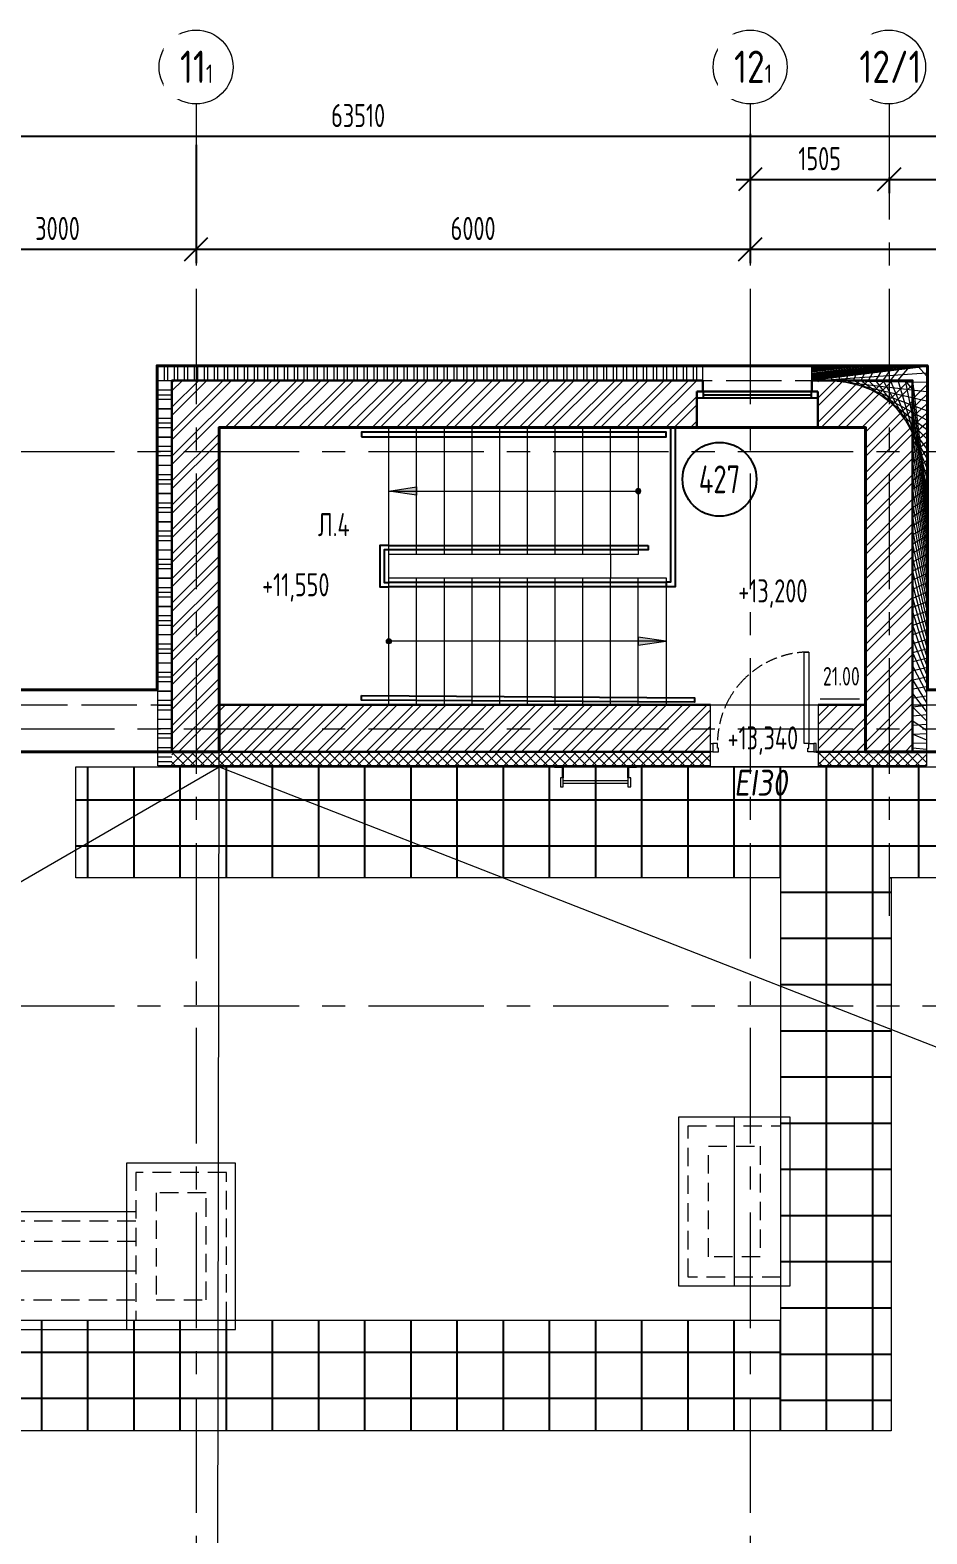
# Model space of a CAD drawing. Header units: millimetres. Extents: x -265044 to 366616, y 0 to 292181.
# Drawn here: x 216783 to 226495, y 118885 to 135163 of the extents above; entities that cross this region are included whole.
import ezdxf
from ezdxf import colors
from ezdxf.entities.mleader import LeaderData, LeaderLine
from ezdxf.enums import TextEntityAlignment as Align
from ezdxf.math import Vec2, Vec3

# ---------------------------------------------------------------- set-up
doc = ezdxf.new("R2010")
doc.units = ezdxf.units.MM
doc.header["$MEASUREMENT"] = 0
doc.header["$PDMODE"] = 3
doc.header["$PDSIZE"] = -4
for name, pattern in [('ACAD_ISO02W100', [15, 12, -3]), ('CENTER', [2, 1.25, -0.25, 0.25, -0.25]), ('HIDDEN', [6, 4, -2]), ('ГОСТ 2.303 4', [7, 5, -2, 0])]:
    doc.linetypes.add(name, pattern=pattern)
doc.layers.get('0').update_dxf_attribs({"color": 250, "lineweight": 9})
doc.layers.get('Defpoints').update_dxf_attribs({"color": 6})
for name, color, linetype, lineweight in [('!!!_АР_отделка', 92, 'Continuous', 13), ('АР_Двери', 5, 'Continuous', 18), ('АР_Лестницы', 250, 'Continuous', 15), ('АР_Лестницы ограждение', 94, 'Continuous', 25), ('АР_Маркер экспликации', 239, 'Continuous', 13), ('АР_Навесной фасад', 5, 'Continuous', 5), ('АР_Номер помещения', 1, 'Continuous', 25), ('АР_Оси', 193, 'Continuous', 9), ('АР_Оси размеры', 164, 'Continuous', 9), ('АР_Отметки', 250, 'Continuous', 15), ('АР_Помещения_площадь', 19, 'Continuous', 9), ('АР_Сущ Несущая стена', 202, 'Continuous', 30), ('АР_тонкая линия', 250, 'Continuous', 0), ('АР_Штриховка кирпич', 250, 'Continuous', 9), ('перекр 0.3', 181, 'Continuous', 30), ('пунктир', 251, 'Continuous', 13), ('Специальное оборудование', 7, 'Continuous', 9)]:
    doc.layers.add(name, color=color, linetype=linetype, lineweight=lineweight)
doc.layers.add('АР_Кровля дорожки', color=6, linetype='Continuous')
doc.layers.add('АР_новое окно', color=160, linetype='Continuous')
doc.layers.add('АР_ПБ_Двери', color=7, linetype='Continuous', lineweight=15, true_color=0xdb0000)
doc.styles.add('ISOCPEUR', font='isocpeur.ttf', dxfattribs={"width": 0.7})
doc.styles.get("Standard").update_dxf_attribs({"font": 'isocpeur.ttf'})
doc.styles.add('Архитект', font='isocpeur.ttf', dxfattribs={"width": 0.8, "oblique": 8})
doc.styles.add('ГОСТ 2.304', font='isocpeur.ttf', dxfattribs={"width": 0.7})
doc.dimstyles.new('СПДС', dxfattribs={"dimscale": 100, "dimtxt": 2.5, "dimasz": 2.5, "dimexe": 1.5, "dimexo": 0, "dimgap": 1, "dimtad": 1, "dimdec": 0, "dimrnd": 1, "dimtxsty": 'ГОСТ 2.304', "dimblk": 'OBLIQUE', "dimcen": 2.5, "dimdle": 1.5, "dimadec": 0, "dimazin": 2, "dimtfac": 0.75, "dimtdec": 0, "dimtmove": 1, "dimatfit": 3, "dimfxl": 1, "dimtolj": 1, "dimarcsym": 1})
pattern_1 = [(45, (0, 0), (-132.5825214724777, 132.5825214724777), []), (45, (88.38834750000001, 0), (-132.5825214724777, 132.5825214724777), [])]
pattern_2 = [(315, (-132905.7552724871, 1.455191522836685e-11), (53.03300858899107, 53.03300858899106), []), (45, (-132905.7552724871, 1.455191522836685e-11), (-53.03300858899105, 53.03300858899107), [])]
pattern_3 = [(90, (675908.4347509111, 142332.1885270583), (-500.0000000000001, 0), []), (180, (675908.4347509111, 142332.1885270583), (-2.842170943040401e-14, -500), [])]

# ---------------------------------------------------------------- blocks, each defined once
blk = doc.blocks.new('_Oblique')
at = {"color": 8, "linetype": 'ByBlock', "lineweight": -2}
blk.add_line((-0.5, -0.5), (0.5, 0.5), dxfattribs=at)
blk = doc.blocks.new('*D469')
at = {"layer": 'Defpoints', "color": 0, "lineweight": 13, "ltscale": 100, "transparency": 16777216}
for p in [(215580.5529354191, 133132.3621719768), (218580.5529354193, 133132.4962742329), (218580.5529354193, 132790.7840057369)]:
    blk.add_point(p, dxfattribs=at)
at = {"layer": 'АР_Оси размеры', "color": 8, "lineweight": -2, "ltscale": 100, "transparency": 16777216}
for p, q in [((215580.5529354191, 133132.3621719768), (215580.5529354191, 132640.7840057369)), ((218580.5529354193, 133132.4962742329), (218580.5529354193, 132640.7840057369)), ((215430.5529354191, 132790.7840057369), (218730.5529354193, 132790.7840057369))]:
    blk.add_line(p, q, dxfattribs=at)
at = {"layer": 'АР_Оси размеры', "color": 8, "lineweight": -2, "ltscale": 100, "transparency": 16777216, "xscale": 250, "yscale": 250, "zscale": 250, "rotation": 180}
blk.add_blockref('_Oblique', (215580.5529354191, 132790.7840057369), dxfattribs=at)
at = {"layer": 'АР_Оси размеры', "color": 8, "lineweight": -2, "ltscale": 100, "transparency": 16777216, "xscale": 250, "yscale": 250, "zscale": 250}
blk.add_blockref('_Oblique', (218580.5529354193, 132790.7840057369), dxfattribs=at)
at = {"layer": 'АР_Оси размеры', "color": 8, "ltscale": 100, "transparency": 16777216, "insert": (217080.5529354192, 133015.7840057369), "char_height": 250, "attachment_point": 5, "style": 'ГОСТ 2.304'}
blk.add_mtext('\\A1;3000', dxfattribs=at)
blk = doc.blocks.new('*D470')
at = {"layer": 'Defpoints', "color": 0, "lineweight": 13, "ltscale": 100, "transparency": 16777216}
for p in [(224580.5529354194, 134038.9794119876), (218580.5529354193, 133919.4962742329), (224580.5529354194, 132790.7840057369)]:
    blk.add_point(p, dxfattribs=at)
at = {"layer": 'АР_Оси размеры', "color": 8, "lineweight": -2, "ltscale": 100, "transparency": 16777216}
for p, q in [((224580.5529354194, 134038.9794119876), (224580.5529354194, 132640.7840057369)), ((218580.5529354193, 133919.4962742329), (218580.5529354193, 132640.7840057369)), ((218430.5529354193, 132790.7840057369), (224730.5529354194, 132790.7840057369))]:
    blk.add_line(p, q, dxfattribs=at)
at = {"layer": 'АР_Оси размеры', "color": 8, "lineweight": -2, "ltscale": 100, "transparency": 16777216, "xscale": 250, "yscale": 250, "zscale": 250, "rotation": 180}
blk.add_blockref('_Oblique', (218580.5529354193, 132790.7840057369), dxfattribs=at)
at = {"layer": 'АР_Оси размеры', "color": 8, "lineweight": -2, "ltscale": 100, "transparency": 16777216, "xscale": 250, "yscale": 250, "zscale": 250}
blk.add_blockref('_Oblique', (224580.5529354194, 132790.7840057369), dxfattribs=at)
at = {"layer": 'АР_Оси размеры', "color": 8, "ltscale": 100, "transparency": 16777216, "insert": (221580.5529354193, 133015.7840057369), "char_height": 250, "attachment_point": 5, "style": 'ГОСТ 2.304'}
blk.add_mtext('\\A1;6000', dxfattribs=at)
blk = doc.blocks.new('*D471')
at = {"layer": 'Defpoints', "color": 0, "lineweight": 13, "ltscale": 100, "transparency": 16777216}
for p in [(230580.5529354194, 133326.4416615684), (224580.5529354194, 133251.9794119876), (230580.5529354194, 132790.7840057369)]:
    blk.add_point(p, dxfattribs=at)
at = {"layer": 'АР_Оси размеры', "color": 8, "lineweight": -2, "ltscale": 100, "transparency": 16777216}
for p, q in [((230580.5529354194, 133326.4416615684), (230580.5529354194, 132640.7840057369)), ((224580.5529354194, 133251.9794119876), (224580.5529354194, 132640.7840057369)), ((224430.5529354194, 132790.7840057369), (230730.5529354194, 132790.7840057369))]:
    blk.add_line(p, q, dxfattribs=at)
at = {"layer": 'АР_Оси размеры', "color": 8, "lineweight": -2, "ltscale": 100, "transparency": 16777216, "xscale": 250, "yscale": 250, "zscale": 250, "rotation": 180}
blk.add_blockref('_Oblique', (224580.5529354194, 132790.7840057369), dxfattribs=at)
at = {"layer": 'АР_Оси размеры', "color": 8, "lineweight": -2, "ltscale": 100, "transparency": 16777216, "xscale": 250, "yscale": 250, "zscale": 250}
blk.add_blockref('_Oblique', (230580.5529354194, 132790.7840057369), dxfattribs=at)
at = {"layer": 'АР_Оси размеры', "color": 8, "ltscale": 100, "transparency": 16777216, "insert": (227580.5529354194, 133015.7840057369), "char_height": 250, "attachment_point": 5, "style": 'ГОСТ 2.304'}
blk.add_mtext('\\A1;6000', dxfattribs=at)
blk = doc.blocks.new('*D476')
at = {"layer": 'Defpoints', "color": 0, "lineweight": 13, "ltscale": 100, "transparency": 16777216}
for p in [(224580.5529354193, 133565.9719497366), (226085.5529354193, 133565.9719497366), (226085.5529354193, 133546.6513644527)]:
    blk.add_point(p, dxfattribs=at)
at = {"layer": 'АР_Оси размеры', "color": 8, "lineweight": -2, "ltscale": 100, "transparency": 16777216}
for p, q in [((224430.5529354193, 133546.6513644527), (226235.5529354193, 133546.6513644527)), ((224580.5529354193, 133565.9719497366), (224580.5529354193, 133396.6513644527)), ((226085.5529354193, 133565.9719497366), (226085.5529354193, 133396.6513644527))]:
    blk.add_line(p, q, dxfattribs=at)
at = {"layer": 'АР_Оси размеры', "color": 8, "lineweight": -2, "ltscale": 100, "transparency": 16777216, "xscale": 250, "yscale": 250, "zscale": 250, "rotation": 180}
blk.add_blockref('_Oblique', (224580.5529354193, 133546.6513644527), dxfattribs=at)
at = {"layer": 'АР_Оси размеры', "color": 8, "lineweight": -2, "ltscale": 100, "transparency": 16777216, "xscale": 250, "yscale": 250, "zscale": 250}
blk.add_blockref('_Oblique', (226085.5529354193, 133546.6513644527), dxfattribs=at)
at = {"layer": 'АР_Оси размеры', "color": 8, "ltscale": 100, "transparency": 16777216, "insert": (225333.0529354193, 133771.6513644527), "char_height": 250, "attachment_point": 5, "style": 'ГОСТ 2.304'}
blk.add_mtext('\\A1;1505', dxfattribs=at)
blk = doc.blocks.new('*D477')
at = {"layer": 'Defpoints', "color": 0, "lineweight": 13, "ltscale": 100, "transparency": 16777216}
for p in [(228295.5529354193, 134087.6356407655), (226085.5529354193, 133565.9719497366), (228295.5529354193, 133546.6513644527)]:
    blk.add_point(p, dxfattribs=at)
at = {"layer": 'АР_Оси размеры', "color": 8, "lineweight": -2, "ltscale": 100, "transparency": 16777216}
for p, q in [((228295.5529354193, 134087.6356407655), (228295.5529354193, 133396.6513644527)), ((225935.5529354193, 133546.6513644527), (228445.5529354193, 133546.6513644527)), ((226085.5529354193, 133565.9719497366), (226085.5529354193, 133396.6513644527))]:
    blk.add_line(p, q, dxfattribs=at)
at = {"layer": 'АР_Оси размеры', "color": 8, "lineweight": -2, "ltscale": 100, "transparency": 16777216, "xscale": 250, "yscale": 250, "zscale": 250, "rotation": 180}
blk.add_blockref('_Oblique', (226085.5529354193, 133546.6513644527), dxfattribs=at)
at = {"layer": 'АР_Оси размеры', "color": 8, "lineweight": -2, "ltscale": 100, "transparency": 16777216, "xscale": 250, "yscale": 250, "zscale": 250}
blk.add_blockref('_Oblique', (228295.5529354193, 133546.6513644527), dxfattribs=at)
at = {"layer": 'АР_Оси размеры', "color": 8, "ltscale": 100, "transparency": 16777216, "insert": (227190.5529354193, 133771.6513644527), "char_height": 250, "attachment_point": 5, "style": 'ГОСТ 2.304'}
blk.add_mtext('\\A1;2210', dxfattribs=at)
blk = doc.blocks.new('*D480')
at = {"layer": 'Defpoints', "color": 0, "lineweight": 13, "ltscale": 100, "transparency": 16777216}
for p in [(188580.552935419, 134013.1513644527), (252090.5529354193, 134013.1513644527), (252090.5529354193, 134013.1513644527)]:
    blk.add_point(p, dxfattribs=at)
at = {"layer": 'АР_Оси размеры', "color": 8, "lineweight": -2, "ltscale": 100, "transparency": 16777216}
for p, q in [((188580.552935419, 134013.1513644527), (188580.552935419, 134163.1513644527)), ((252090.5529354193, 134013.1513644527), (252090.5529354193, 134163.1513644527)), ((188430.552935419, 134013.1513644527), (252240.5529354193, 134013.1513644527))]:
    blk.add_line(p, q, dxfattribs=at)
at = {"layer": 'АР_Оси размеры', "color": 8, "lineweight": -2, "ltscale": 100, "transparency": 16777216, "xscale": 250, "yscale": 250, "zscale": 250, "rotation": 180}
blk.add_blockref('_Oblique', (188580.552935419, 134013.1513644527), dxfattribs=at)
at = {"layer": 'АР_Оси размеры', "color": 8, "lineweight": -2, "ltscale": 100, "transparency": 16777216, "xscale": 250, "yscale": 250, "zscale": 250}
blk.add_blockref('_Oblique', (252090.5529354193, 134013.1513644527), dxfattribs=at)
at = {"layer": 'АР_Оси размеры', "color": 8, "ltscale": 100, "transparency": 16777216, "insert": (220335.5529354191, 134238.1513644527), "char_height": 250, "attachment_point": 5, "style": 'ГОСТ 2.304'}
blk.add_mtext('\\A1;63510', dxfattribs=at)
blk = doc.blocks.new('*D1252')
at = {"layer": 'Defpoints', "color": 0, "lineweight": 13, "ltscale": 100, "transparency": 16777216}
for p in [(230580.5529354194, 133326.4416615684), (224580.5529354194, 133251.9794119876), (230580.5529354194, 132790.7840057369)]:
    blk.add_point(p, dxfattribs=at)
at = {"layer": 'АР_Оси размеры', "color": 8, "lineweight": -2, "ltscale": 100, "transparency": 16777216}
for p, q in [((230580.5529354194, 133326.4416615684), (230580.5529354194, 132640.7840057369)), ((224580.5529354194, 133251.9794119876), (224580.5529354194, 132640.7840057369)), ((224430.5529354194, 132790.7840057369), (230730.5529354194, 132790.7840057369))]:
    blk.add_line(p, q, dxfattribs=at)
at = {"layer": 'АР_Оси размеры', "color": 8, "lineweight": -2, "ltscale": 100, "transparency": 16777216, "xscale": 250, "yscale": 250, "zscale": 250, "rotation": 180}
blk.add_blockref('_Oblique', (224580.5529354194, 132790.7840057369), dxfattribs=at)
at = {"layer": 'АР_Оси размеры', "color": 8, "lineweight": -2, "ltscale": 100, "transparency": 16777216, "xscale": 250, "yscale": 250, "zscale": 250}
blk.add_blockref('_Oblique', (230580.5529354194, 132790.7840057369), dxfattribs=at)
at = {"layer": 'АР_Оси размеры', "color": 8, "ltscale": 100, "transparency": 16777216, "insert": (227580.5529354194, 133015.7840057369), "char_height": 250, "attachment_point": 5, "style": 'ГОСТ 2.304'}
blk.add_mtext('\\A1;6000', dxfattribs=at)
blk = doc.blocks.new('*U24')
h = blk.add_hatch(color=8)
h.dxf.hatch_style = 1
edge = h.paths.add_edge_path()
edge.add_arc((0, 0), 27.57096445283373, 359.64, 719.6400000000001)
h = blk.add_hatch(color=8)
h.dxf.hatch_style = 1
h.paths.add_polyline_path([(2400, -44.26795582287014), (2400, 44.2679558226373), (2700, 0)])
at = {"color": 8}
blk.add_line((2700, 0), (0, 0), dxfattribs=at)
blk.add_lwpolyline([(2400, 44.2679558226373), (2400, -44.26795582287014), (2700, 0), (2400, 44.2679558226373)], dxfattribs=at)
blk.add_circle((0, 0), 27.57096445283373, dxfattribs=at)
blk = doc.blocks.new('*U1333')
h = blk.add_hatch(color=8)
h.dxf.hatch_style = 1
edge = h.paths.add_edge_path()
edge.add_arc((0, 0), 27.57096445283373, 359.64, 719.6400000000001)
h = blk.add_hatch(color=8)
h.dxf.hatch_style = 1
h.paths.add_polyline_path([(2698.329692886386, -44.26795582287014), (2698.329692886386, 44.2679558226373), (2998.329692886386, 0)])
at = {"color": 8}
blk.add_line((2998.329692886386, 0), (0, 0), dxfattribs=at)
blk.add_lwpolyline([(2698.329692886386, 44.2679558226373), (2698.329692886386, -44.26795582287014), (2998.329692886386, 0), (2698.329692886386, 44.2679558226373)], dxfattribs=at)
blk.add_circle((0, 0), 27.57096445283373, dxfattribs=at)
blk = doc.blocks.new('_DotSmall')
at = {"color": 8, "linetype": 'ByBlock', "const_width": 0.5}
blk.add_lwpolyline([(-0.0625, 0, 1), (0.0625, 0, 1)], format="xyb", close=True, dxfattribs=at)
blk = doc.blocks.new('дверь металл1_преобразован_в_статический_25')
at = {"color": 8}
for points in [[(0, 0), (20, -2.906988696383495e-15), (20.00000000000001, 69.99999999999727), (1.017446043734183e-14, 69.99999999999727)], [(60, -8.720966089150483e-15), (20, -2.906988696383495e-15), (20.00000000000001, 69.99999999999727), (70, 69.99999999999727), (70.00000000000003, 39.99999999999999), (60.00000000000001, 39.99999999999089)], [(59.99999999999358, -779.9999999999909), (60, 9.086226051640133e-12), (99.9999999999909, 9.080412074247366e-12), (99.99999999998815, -779.9999999999909)], [(840, -2.877703828499986e-12), (880, -2.883517805892753e-12), (880, 69.99999999999442), (830, 69.9999999999944), (830, 39.99999999999712), (840, 39.99999999998802)], [(900, -2.886424794589137e-12), (880, -2.883517805892753e-12), (880, 69.99999999999442), (900, 69.99999999999439)]]:
    blk.add_lwpolyline(points, close=True, dxfattribs=at)
at = {"color": 8, "linetype": 'ГОСТ 2.303 4', "ltscale": 20}
for centre, start, end in [((59.99999999996495, 1.432045261082039e-11), 330.0000000000001, 1.057255354117103e-12), ((59.99999999996845, 4.042872454068628e-11), 314.9999999999994, 329.9999999999988), ((59.99999999998931, 4.447217112182948e-11), 270.0000000000007, 315)]:
    blk.add_arc(centre, 780.0000000000351, start, end, dxfattribs=at)
blk = doc.blocks.new('LADDER_12760 - LADDER_12760-5164013-3_1 этаж')
at = {"layer": 'Специальное оборудование', "color": 8}
for p, q in [((25.00000000001089, 95.00000000009393), (-50.00000000000482, 95.00000000009395)), ((-50.00000000000482, 95.00000000009395), (-50.00000000000483, 88.00000000009472)), ((-50.00000000000484, 88.00000000009472), (17.99999999999474, 88.00000000009472)), ((-2.099747042905164e-11, 1.904017958923043e-13), (24.99999999995375, 1.904017958923043e-13)), ((-2.099747042905164e-11, -76.19999999999982), (-2.099747042905164e-11, 1.861177878481613e-13)), ((17.99999999999475, 88.00000000009472), (17.99999999999473, 1.184385922670117e-13)), ((25.00000000001073, 5.075939668586216e-14), (25.00000000001089, 95.00000000009393)), ((24.99999999995375, 1.861177878481613e-13), (24.99999999995375, -76.19999999999982)), ((575.0000000000002, 95.00000000009253), (575.0000000000007, -3.383959779057477e-13)), ((650.000000000001, 95.00000000009253), (575.0000000000002, 95.00000000009253)), ((574.9999999998712, 1.904017958923096e-13), (599.9999999998744, 1.904017958923096e-13)), ((574.9999999998712, -76.19999999999982), (574.9999999998712, 1.861177878481613e-13)), ((582.0000000000011, -4.39914771277472e-13), (582.0000000000011, 88.00000000009248)), ((582.0000000000011, 88.00000000009248), (650.000000000001, 88.00000000009248)), ((599.9999999998744, 1.861177878481613e-13), (599.9999999998744, -76.19999999999982)), ((650.000000000001, 88.00000000009248), (650.000000000001, 95.00000000009253)), ((24.99999999995375, -76.19999999999982), (-2.099747042905164e-11, -76.19999999999982)), ((24.9999999999913, -25.39999999999994), (575.0000000000036, -25.39999999999994)), ((575.0000000000036, -45.39999999999994), (24.99999999999127, -45.39999999999994)), ((599.9999999998744, -76.19999999999982), (574.9999999998712, -76.19999999999982))]:
    blk.add_line(p, q, dxfattribs=at)
blk = doc.blocks.new('*U1254')
at = {"layer": 'АР_Номер помещения', "color": 8}
blk.add_circle((-17087.57310949767, 1722.620463973196), 400, dxfattribs=at)
at = {"layer": 'АР_Помещения_площадь', "color": 8}
blk.add_line((-15573.40592568542, -655.8148426960361), (-15995.75428206692, -655.8148426960361), dxfattribs=at)
at = {"color": 8, "style": 'ISOCPEUR', "width": 0.7, "flags": 1}
blk.add_attdef('КАТЕГОРИЯ', (-499.1655280450395, -2092.186355050572), '', height=250, dxfattribs=at)
at = {"layer": 'АР_Номер помещения', "color": 8, "style": 'ISOCPEUR', "width": 0.7}
blk.add_attdef('НОМЕР_ПОМЕЩЕНИЯ', text='', height=300, dxfattribs=at).set_placement((-17087.57310950058, 1722.620463973196), align=Align.MIDDLE_CENTER)
at = {"layer": 'АР_Помещения_площадь', "color": 8, "lineweight": 30, "width": 0.7, "flags": 104}
blk.add_attdef('ИМЯ_ПОМЕЩЕНИЯ', text='', height=100, dxfattribs=at).set_placement((157.6277002443094, 1217.141369806137), align=Align.MIDDLE_CENTER)
at = {"layer": 'АР_Помещения_площадь', "color": 8, "style": 'ISOCPEUR', "width": 0.7}
blk.add_attdef('ПЛОЩАДЬ_ПОМЕЩЕНИЯ', text='', height=200, dxfattribs=at).set_placement((-15568.51976771224, -409.3093127286866), align=Align.MIDDLE_RIGHT)
blk = doc.blocks.new('*U159')
at = {"layer": 'АР_новое окно', "color": 8, "lineweight": 20}
for p, q in [((-3.169020601490047e-12, 1310), (-70.00000000000318, 1309.999999999999)), ((0, -1.70530256582424e-13), (-70, -1.70530256582424e-13))]:
    blk.add_line(p, q, dxfattribs=at)
at = {"layer": 'АР_новое окно', "color": 8}
for p, q in [((-70.00000000000318, 1309.999999999999), (-70, -1.70530256582424e-13)), ((-70, -1.70530256582424e-13), (-70.00000000000318, 1309.999999999999)), ((-3.169020601490047e-12, 1310), (0, 0)), ((-3.012701199622825e-12, 1240), (-70.00000000000301, 1240.000000000014)), ((-35.00000000000301, 1240), (-34.99999999981099, 69.99999999999991)), ((-1.56319401867222e-13, 70.00000000001455), (-70.00000000000017, 69.99999999999983))]:
    blk.add_line(p, q, dxfattribs=at)

msp = doc.modelspace()

# ---------------------------------------------------------------- hatches: boundary and pattern name
at = {"layer": '!!!_АР_отделка'}
h = msp.add_hatch(dxfattribs=at)
h.set_pattern_fill('ANSI37', color=8, scale=600, angle=270)
h.set_pattern_definition([(315, (-935977889.070226, 8363514188.182459), (53.03300858899107, 53.03300858899106), []), (44.99999999999999, (-935977889.070226, 8363514188.182459), (-53.03300858899105, 53.03300858899107), [])])
h.paths.add_polyline_path([(218168.2525377901, 131521.7275834947), (224068.9914113914, 131526.1999281554), (224068.9914113914, 131375.1548030135), (218168.2525377901, 131370.6824583528)])
h = msp.add_hatch(dxfattribs=at)
h.set_pattern_fill('ANSI37', color=8, scale=600, angle=270)
h.set_pattern_definition([(315, (-935978189.070226, 8363514188.182459), (53.03300858899107, 53.03300858899106), []), (44.99999999999999, (-935978189.070226, 8363514188.182459), (-53.03300858899105, 53.03300858899107), [])])
h.paths.add_polyline_path([(218319.2976553026, 131371.4348289352), (218319.2976553026, 127199.6373332104), (218168.2525377901, 127199.6373332104), (218168.2525377901, 131371.4348289352)])
h = msp.add_hatch(dxfattribs=at)
h.set_pattern_fill('ANSI37', color=8, scale=600, angle=270)
h.set_pattern_definition([(315, (-935970008.0251008, 8363514027.137334), (53.03300858899107, 53.03300858899106), []), (44.99999999999999, (-935970008.0251008, 8363514027.137334), (-53.03300858899105, 53.03300858899107), [])])
h.paths.add_polyline_path([(226490.3427880742, 131521.7275834947), (226490.3427880742, 127350.5198454272), (226340.3427880743, 127350.5198454272), (226340.3427880743, 131369.6373332108), (225248.9914113914, 131369.6373332105), (225248.9914113914, 131521.7275834947)])
h = msp.add_hatch(dxfattribs=at)
h.set_pattern_fill('ANSI37', color=8, scale=600, angle=270)
h.set_pattern_definition(pattern_2)
h.paths.add_polyline_path([(218315.7447275128, 127199.6373332104), (218316.9986326513, 127350.6824583522), (224150.9216800822, 127350.6824583522), (224149.6677749436, 127199.6373332104)])
h = msp.add_hatch(dxfattribs=at)
h.set_pattern_fill('ANSI37', color=8, scale=600, angle=270)
h.set_pattern_definition(pattern_2)
h.paths.add_polyline_path([(225317.5923624355, 127199.6373332104), (225317.5923624356, 127350.6824583522), (226490.3427880743, 127350.6824583522), (226490.3427880742, 127199.6373332104)])
at = {"layer": 'АР_Кровля дорожки', "ltscale": 120}
h = msp.add_hatch(dxfattribs=at)
h.set_pattern_fill('ANSI37', color=8, scale=4000, angle=45, double=1)
h.set_pattern_definition(pattern_3)
h.paths.add_polyline_path([(217278.2447275129, 125988), (217279.4986326514, 127189.6373332104), (227532.3716800821, 127189.6373332104), (227531.1177749436, 125988)])
h = msp.add_hatch(dxfattribs=at)
h.set_pattern_fill('ANSI37', color=8, scale=4000, angle=45, double=1)
h.set_pattern_definition(pattern_3)
h.paths.add_polyline_path([(226108.9271858652, 120001.1952732326), (224911.2447275129, 120001.5087495173), (224911.2447275129, 126153.1567381424), (226108.9271858652, 126152.8432618577)])
h = msp.add_hatch(dxfattribs=at)
h.set_pattern_fill('ANSI37', color=8, scale=4000, angle=45, double=1)
h.set_pattern_definition([(90, (675908.4347509111, 142352.9170337539), (-500.0000000000001, 0), []), (180, (675908.4347509111, 142352.9170337539), (-2.842170943040401e-14, -500), [])])
h.paths.add_polyline_path([(211193.2447275129, 120000.7285066956), (211193.5582037976, 121198.4109650479), (224911.4014656552, 121198.4109650478), (224911.0879893706, 120000.7285066956)])
at = {"layer": 'АР_Штриховка кирпич', "ltscale": 100}
h = msp.add_hatch(dxfattribs=at)
h.set_pattern_fill('ANSI32', color=8, scale=500)
h.set_pattern_definition(pattern_1)
h.paths.add_polyline_path([(224004.2976629323, 131370.6824583525), (218319.2976629323, 131370.6824583526), (218319.2976629323, 127350.6824583523), (224150.2947275129, 127350.6824583523), (224150.2947275129, 127860.6824583525), (225317.5923624355, 127860.6824583525), (225317.5923624355, 127350.6824583522), (225829.0606870989, 127350.6824583522), (225829.297662932, 127860.6824583525), (218829.2976629323, 127860.6824583525), (218829.2976629323, 130860.6824583525), (224004.2976629323, 130860.6824583524)])
h = msp.add_hatch(dxfattribs=at)
h.set_pattern_fill('ANSI32', color=8, scale=500)
h.set_pattern_definition(pattern_1)
h.paths.add_polyline_path([(225829.2976629321, 127350.6824583522), (225829.297662932, 130860.6824583525), (225313.9914113914, 130860.6824583525), (225313.9914113914, 131370.6773655844), (226339.2976629323, 131370.6824583528), (226339.2976629323, 127350.6824583522)])

# ---------------------------------------------------------------- linework, layer by layer
at = {"layer": 'АР_Лестницы', "color": 8, "ltscale": 100}
for p, q in [((220969.297661374, 129485.6931032049), (220969.297661374, 130860.6931032049)), ((221269.297661374, 129485.6931032049), (221269.297661374, 130860.6931032049)), ((221569.297661374, 129485.6931032049), (221569.297661374, 130860.6931032049)), ((221869.297661374, 129485.6931032049), (221869.297661374, 130860.6931032049)), ((222169.297661374, 129485.6931032049), (222169.297661374, 130860.6931032049)), ((222469.297661374, 129485.6931032049), (222469.297661374, 130860.6931032049)), ((222769.297661374, 129485.6931032049), (222769.297661374, 130860.6931032049)), ((223069.297661374, 129485.6931032049), (223069.297661374, 130860.6931032049)), ((220669.297661374, 129110.6931032051), (220669.297661374, 129610.6931032049)), ((223069.297661374, 129485.6931032049), (223069.297661374, 129235.6931032052)), ((220969.297661374, 127860.693103205), (220969.297661374, 129235.6931032052)), ((221269.297661374, 127860.6931032051), (221269.297661374, 129235.6931032052)), ((221569.297661374, 127860.6931032051), (221569.297661374, 129235.6931032052)), ((221869.297661374, 127860.6931032051), (221869.297661374, 129235.6931032052)), ((222169.297661374, 127860.6931032051), (222169.297661374, 129235.6931032052)), ((222469.297661374, 127860.6931032051), (222469.297661374, 129235.6931032052)), ((222769.297661374, 127860.6931032051), (222769.297661374, 129235.6931032052)), ((223069.297661374, 127860.6931032051), (223069.297661374, 129235.6931032052)), ((223369.297661374, 129110.6931032051), (223369.2976613739, 129235.6931032052)), ((223369.297661374, 127860.6931032051), (223369.297661374, 129110.6931032051))]:
    msp.add_line(p, q, dxfattribs=at)
for points in [[(220669.297661374, 130860.6931032049), (223369.297661374, 130860.6931032049), (223369.297661374, 129485.6931032049), (220669.297661374, 129485.6931032049)], [(220669.297661374, 130860.6824583525), (223369.297661374, 130860.6824583525), (223369.297661374, 129485.6824583525), (220669.297661374, 129485.6824583525)], [(220669.2976613739, 129235.6931032052), (223669.2976613739, 129235.6931032052), (223669.2976613739, 127860.6931032052), (220669.2976613739, 127860.6931032052)]]:
    msp.add_lwpolyline(points, close=True, dxfattribs=at)
at = {"layer": 'АР_Лестницы ограждение', "color": 8, "ltscale": 100}
for points in [[(220370.6134095151, 130760.6824583523), (223669.2976613742, 130760.6824583523), (223669.2976613742, 130810.0265651449), (220370.6134095151, 130810.0265651449)], [(220370.6134095151, 127960.6824583528), (223977.526409951, 127936.0104049565), (223977.526409951, 127886.6662981638), (220370.6134095151, 127911.3383515601)]]:
    msp.add_lwpolyline(points, close=True, dxfattribs=at)
for points in [[(223669.2976613739, 130860.6824583525), (223719.5996573429, 130860.6824583525), (223719.5996573429, 129185.6931032051), (223669.2976613739, 129185.6931032051)], [(223669.4486593584, 130860.6791428752), (223769.7506553275, 130860.6791428752), (223769.5996573432, 129136.3488018885), (223669.2976613739, 129136.3488018884)], [(220669.2976613739, 129585.2991258483), (220568.9956654047, 129585.2991258483), (220568.9956654047, 129136.3596636064), (220669.2976613739, 129136.3596636063)], [(223474.7571043195, 129585.9550190557), (223474.7571043195, 129535.9550190557), (220669.297661374, 129535.9550190557)], [(220669.2976613739, 129585.2991258483), (223474.7571043195, 129585.2991258482)], [(220669.2976613738, 129535.9550190557), (220618.9956654048, 129535.9550190557), (220618.9956654049, 129185.3756834146), (220673.7151153391, 129185.3756834145)], [(223669.2976613739, 129186.3489964125), (223669.2976613739, 129136.3489964125), (220669.2976613739, 129136.3594690824)], [(220669.2976613739, 129185.6931032049), (223669.2976613739, 129186.3489964125)]]:
    msp.add_lwpolyline(points, dxfattribs=at)
at = {"layer": 'АР_Навесной фасад', "color": 8, "lineweight": 40, "ltscale": 100}
msp.add_lwpolyline([(200159.2976629318, 131020.6824583526), (209999.2976629318, 131020.6824583528), (209999.2976629318, 128020.6824583525), (218159.2976629321, 128020.6824583525), (218159.2976629321, 131530.6824583526), (226499.8455138294, 131530.6824583526), (226499.2976629321, 128020.6824583525), (252509.2976629367, 128020.6824583401)], dxfattribs=at)
at = {"layer": 'АР_Навесной фасад', "color": 8, "ltscale": 100}
for points in [[(224068.9914113914, 131370.6773655844), (224068.9914113914, 131530.6773655844)], [(225248.9914113914, 131370.6773655844), (225248.9914113914, 131530.6773655844)]]:
    msp.add_lwpolyline(points, dxfattribs=at)
at = {"layer": 'АР_Навесной фасад', "color": 8, "lineweight": 40, "ltscale": 100}
msp.add_lwpolyline([(210514.297662932, 127350.6824583524), (218829.2976629321, 127350.6824583523), (218829.2976629321, 130860.6931032051), (225829.5747516663, 130860.6718134995), (225829.0205741979, 127350.5193614235), (251839.291336361, 127350.5406511167), (251839.2976629321, 118850.6824583525), (248329.2976629321, 118850.6824583525), (248329.2976629321, 115850.682458354), (218814.2976629322, 115850.6824583525), (218814.2976629322, 114910.6824583525, -0.1713588119262615), (216282.8588345423, 109248.2387112, -0.1904546233486775), (210087.5296766416, 106369.3739539183), (209329.1764935603, 106369.3739539183), (209329.1764935595, 101865.6824583516), (212459.1764935402, 101865.6824583534), (212459.1764935791, 98935.68245835433), (213339.221939284, 98935.68245835433)], format="xyb", dxfattribs=at)
at = {"layer": 'АР_новое окно', "color": 8}
msp.add_line((224003.9914113914, 130860.6773655843), (225313.9914113914, 130860.6773655844), dxfattribs=at)
at = {"layer": 'АР_Оси', "color": 8, "linetype": 'CENTER', "ltscale": 1000}
for p, q in [((218580.5529354193, 134363.1513644526), (218580.5529354193, 78630.8028007622)), ((224580.5529354194, 134363.1513644526), (224580.5529354194, 78630.8028007622)), ((226085.5529354193, 134363.1513644526), (226085.5529354193, 125575.5572964447)), ((182446.8590039455, 130600.6824583525), (265625.2610586646, 130600.6824583525)), ((182446.8590039455, 127600.6824583525), (265625.2610586646, 127600.6824583525)), ((182446.8590039455, 124600.6824583525), (265625.2610586646, 124600.6824583525))]:
    msp.add_line(p, q, dxfattribs=at)
at = {"layer": 'АР_Оси', "color": 8, "ltscale": 0.5}
for centre in [(218580.552935419, 134763.1513644527), (224580.5529354191, 134763.1513644527), (226080.5529354191, 134763.1513644527)]:
    msp.add_circle(centre, 400, dxfattribs=at)
at = {"layer": 'АР_Сущ Несущая стена', "color": 8, "ltscale": 100}
for p, q in [((224068.9914113914, 131251.7635458526), (224068.9914113914, 131370.6773655844)), ((225248.9914113914, 131251.7635458526), (225248.9914113914, 131370.6773655844)), ((224003.9914113914, 131251.7635458526), (224003.9914113914, 130860.6773655843)), ((224003.9914113914, 131251.7635458526), (224068.9914113914, 131251.7635458526)), ((225248.9914113914, 131251.7635458527), (225313.9914113914, 131251.7635458527)), ((225313.9914113914, 131251.7635458527), (225313.9914113914, 130860.6773655844))]:
    msp.add_line(p, q, dxfattribs=at)
at = {"layer": 'АР_Сущ Несущая стена', "color": 8, "lineweight": 15, "ltscale": 100}
msp.add_line((224003.9914113914, 131251.7635458526), (225313.9914113914, 131251.7635458527), dxfattribs=at)
at = {"layer": 'АР_Сущ Несущая стена', "color": 8, "ltscale": 100}
for points in [[(224150.2947275129, 127350.6824583523), (218319.297662932, 127350.6824583522), (218319.297662932, 131370.6824583528), (224068.9914113914, 131370.6824583528)], [(225248.9914113914, 131370.6824583528), (226339.2976629323, 131370.6824583528), (226339.2976629324, 127350.6824583522), (225293.7447275129, 127350.6824583522)], [(218829.2976629323, 130860.6824583525), (224003.9914113914, 130860.6824583525)], [(224150.2947275129, 127860.6824583525), (218829.2976629323, 127860.6824583525), (218829.2976629323, 130860.6824583525)], [(225313.9914113914, 130860.6773655844), (225829.297662932, 130860.6824583525), (225829.297662932, 127860.6824583525), (225317.5923624355, 127860.6824583525)]]:
    msp.add_lwpolyline(points, dxfattribs=at)
at = {"layer": 'АР_тонкая линия', "color": 8, "ltscale": 100}
for p, q in [((218814.2976629322, 115850.6824583525), (218829.2976629323, 127350.682458351)), ((203570.5529354189, 118342.5929895257), (218829.0876040734, 127189.6373332104)), ((218829.0876040733, 127189.6373332104), (233385.2447275111, 121502.0000000001)), ((224409.0061028014, 123401.7740552868), (224409.0061028014, 121565.5985028933)), ((211099.2976616931, 121734.3308813577), (217927.0815434687, 121734.3308813577))]:
    msp.add_line(p, q, dxfattribs=at)
for points in [[(224150.2947275129, 127199.6373332104), (218168.2525377901, 127199.6373332104), (218168.2525377901, 131521.7275834947), (224068.9914113914, 131521.7275834947)], [(226490.3427880742, 131521.7275834947), (226490.3427880742, 127199.6373332104), (225317.2947275129, 127199.6373332104)], [(224911.2447275129, 125988), (217278.2447275129, 125988), (217278.2447275129, 127189.6373332104), (227531.7447275129, 127189.6373332104), (227531.7447275129, 125988), (226084.2976629321, 125988)], [(224911.2447275129, 121198.4109650479), (224911.2447275129, 125988)], [(226084.2976629321, 125988), (226108.9271858652, 125988), (226108.9271858652, 120001.3520113749), (224911.2447275129, 120001.3520113749)], [(217927.0804971285, 122370.3184592047), (211099.2976616931, 122370.2470173722), (211099.2976616931, 121098.4147453432), (217927.0780236935, 121098.1744228254)], [(211193.2447275129, 121198.4109650479), (211193.2447275129, 121198.4109650479), (224911.2447275129, 121198.4109650479)], [(224911.2447275129, 120000.7285066955), (211193.2447275129, 120000.7285066955)]]:
    msp.add_lwpolyline(points, dxfattribs=at)
for points in [[(224150.2947275129, 127860.6824583525), (225317.5923624355, 127860.6824583525), (225317.5923624355, 127189.6373332104), (224150.2947275129, 127189.6373332104)], [(223808.7133792741, 123401.7740552868), (225009.2988263288, 123401.7740552868), (225009.2988263288, 121565.5985028933), (223808.7133792741, 121565.5985028933)], [(217827.0815434687, 121098.1744227634), (219009.2976629321, 121098.1744227634), (219009.2976629321, 122898.5024692497), (217827.0815434687, 122898.5024692497)]]:
    msp.add_lwpolyline(points, close=True, dxfattribs=at)
at = {"layer": 'перекр 0.3', "color": 8, "linetype": 'HIDDEN', "lineweight": 5, "ltscale": 50}
for points in [[(223908.7133792741, 123301.7740552868), (224909.2988263288, 123301.7740552868), (224909.2988263288, 121665.5985028933), (223908.7133792741, 121665.5985028933)], [(224128.7133792741, 123081.7740552868), (224689.2988263288, 123081.7740552868), (224689.2988263288, 121885.5985028933), (224128.7133792741, 121885.5985028933)], [(217927.5054758094, 121198.1744227634), (218909.2976629321, 121198.1744227634), (218909.2976629321, 122798.5024692497), (217927.0815434687, 122798.5024692497)], [(218147.4472047805, 121418.1744227634), (218689.2976629321, 121418.1744227634), (218689.2976629321, 122578.5024692497), (218147.1398299358, 122578.5024692497)]]:
    msp.add_lwpolyline(points, close=True, dxfattribs=at)
for points in [[(217927.0815434687, 122270.3184592102), (211199.2976616931, 122270.2480637069), (211199.2976616931, 121198.41122563), (217927.0815434687, 121198.1744227634)], [(217927.083845417, 122050.3184592223), (211419.2976616931, 122050.2503656431), (211419.2976616931, 121418.4034822609), (217927.089286974, 121418.1744226272)]]:
    msp.add_lwpolyline(points, dxfattribs=at)
at = {"layer": 'пунктир', "color": 8, "linetype": 'ACAD_ISO02W100', "ltscale": 50}
msp.add_lwpolyline([(194259.1764935597, 82045.68245834528), (194259.1764935597, 106340.6824583526), (188319.2976629319, 106340.6824583522), (188319.297662931, 118860.6824583525), (191829.0748086269, 118860.6824583527), (191829.0748086269, 119160.6824583526, -0.2153268967085065), (194373.7557407423, 124795.5918139197, -0.1501518204654801), (200029.376010914, 127350.9053126575), (200319.2976629318, 127350.9053126575), (200319.2976629318, 130860.6824583526), (209839.2976629318, 130860.6824583528), (209839.2976629318, 127860.6824583525), (218319.2976629321, 127860.6824583525), (218319.2976629321, 131370.6824583526), (226339.8205386202, 131370.6824583526), (226339.2726877229, 127860.6824583526), (252349.2976629367, 127860.6824583402)], format="xyb", dxfattribs=at)

# ---------------------------------------------------------------- block references
at = {"layer": 'АР_Двери', "color": 8, "ltscale": 75, "xscale": 1.2705, "yscale": 1.2705, "zscale": 1.2705, "rotation": 180}
msp.add_blockref('дверь металл1_преобразован_в_статический_25', (225293.7447275129, 127439.6174583522), dxfattribs=at)
at = {"layer": 'АР_Лестницы', "color": 8, "ltscale": 100, "xscale": -1}
msp.add_blockref('*U24', (223369.297661374, 130173.1931032049), dxfattribs=at)
at = {"layer": 'АР_Лестницы', "color": 8, "ltscale": 100}
msp.add_blockref('*U1333', (220669.2976613739, 128548.1931032052), dxfattribs=at)
at = {"layer": 'АР_Маркер экспликации', "color": 8}
ref = msp.add_blockref('*U1254', (241336.1280098971, 128577.8859039149), dxfattribs=at)
ref.add_attrib('НОМЕР_ПОМЕЩЕНИЯ', '427', dxfattribs={"layer": 'АР_Номер помещения', "color": 8, "height": 300, "style": 'ISOCPEUR', "width": 0.7}).set_placement((224248.5549003965, 130300.5063678881), align=Align.MIDDLE_CENTER)
ref.add_attrib('ПЛОЩАДЬ_ПОМЕЩЕНИЯ', '21.00', dxfattribs={"layer": 'АР_Помещения_площадь', "color": 8, "height": 200, "style": 'ISOCPEUR', "width": 0.7}).set_placement((225767.6082421849, 128168.5765911862), align=Align.MIDDLE_RIGHT)
at = {"layer": 'АР_новое окно', "color": 8, "xscale": -1, "rotation": 90}
msp.add_blockref('*U159', (225313.9914113914, 131181.7635458527), dxfattribs=at)
at = {"layer": 'Специальное оборудование', "color": 8, "xscale": -1.2705, "yscale": 1.2705, "zscale": 1.2705}
msp.add_blockref('LADDER_12760 - LADDER_12760-5164013-3_1 этаж', (223287.4727314583, 127068.9398332103), dxfattribs=at)

# ---------------------------------------------------------------- texts
at = {"layer": 'АР_ПБ_Двери', "color": 8, "lineweight": 35, "insert": (224695.53853345, 127016.2561912682), "char_height": 280, "width": 1520.109434434189, "attachment_point": 5, "style": 'Архитект'}
msp.add_mtext('{\\W0.85;EI30}', dxfattribs=at)

# ---------------------------------------------------------------- dimensions: what is measured, and where the dimension line sits
at = {"layer": 'АР_Оси размеры', "color": 8, "ltscale": 100}
for base, p1, p2, picture, middle in [((224580.5529354194, 132790.7840057369), (218580.5529354193, 133919.4962742329), (224580.5529354194, 134038.9794119876), '*D470', (221580.5529354193, 133015.7840057369)), ((228295.5529354193, 133546.6513644527), (226085.5529354193, 133565.9719497366), (228295.5529354193, 134087.6356407655), '*D477', (227190.5529354193, 133771.6513644527)), ((226085.5529354193, 133546.6513644527), (224580.5529354193, 133565.9719497366), (226085.5529354193, 133565.9719497366), '*D476', (225333.0529354193, 133771.6513644527)), ((230580.5529354194, 132790.7840057369), (224580.5529354194, 133251.9794119876), (230580.5529354194, 133326.4416615684), '*D471', (227580.5529354194, 133015.7840057369)), ((230580.5529354194, 132790.7840057369), (224580.5529354194, 133251.9794119876), (230580.5529354194, 133326.4416615684), '*D1252', (227580.5529354194, 133015.7840057369)), ((218580.5529354193, 132790.7840057369), (215580.5529354191, 133132.3621719768), (218580.5529354193, 133132.4962742329), '*D469', (217080.5529354192, 133015.7840057369))]:
    dim = msp.add_linear_dim(base=base, p1=p1, p2=p2, dimstyle='СПДС', override={"dimclrd": 8, "dimclre": 8, "dimclrt": 8}, dxfattribs=at)
    dim.commit()
    dim.dimension.update_dxf_attribs({"geometry": picture, "text_midpoint": middle})

# ---------------------------------------------------------------- leaders
at = {"layer": 'АР_Отметки', "color": 8}
ml = msp.add_multileader_mtext('Standard', dxfattribs=at)
ml.set_content('Л.4', color=8, style='ISOCPEUR')
ml.set_leader_properties(color=8, linetype='Continuous', lineweight=-1)
ml.set_arrow_properties(name='DOTSMALL')
ml.build(insert=Vec2(0, 0))
ml.multileader.update_dxf_attribs({"has_text_frame": 1, "text_left_attachment_type": 4, "text_right_attachment_type": 4, "dogleg_length": 100, "arrow_head_size": 180})
ctx = ml.context
ctx.base_point, ctx.char_height, ctx.arrow_head_size, ctx.landing_gap_size, ctx.plane_origin = Vec3(219850.3772628987, 129601.5848165639), 250, 180, 50, Vec3(247234.1016750127, 117978.4653365304)
ctx.left_attachment, ctx.right_attachment = 4, 4
notes = []
notes.append((ctx, [(0, (0, 0, 0), (0, 0), (1, 0), 1, [])]))
ctx.mtext.insert, ctx.mtext.width, ctx.mtext.line_spacing_style, ctx.mtext.flow_direction = Vec3(219900.3772628987, 129934.9181498972), 852.6970314602484, 2, 5
ml = msp.add_multileader_mtext('Standard', dxfattribs=at)
ml.set_content('+11,550', color=8, style='ISOCPEUR')
ml.set_leader_properties(color=8, linetype='Continuous', lineweight=-1)
ml.set_arrow_properties(name='DOTSMALL')
ml.build(insert=Vec2(0, 0))
ml.multileader.update_dxf_attribs({"has_text_frame": 1, "text_left_attachment_type": 4, "text_right_attachment_type": 4, "dogleg_length": 100, "arrow_head_size": 180})
ctx = ml.context
ctx.base_point, ctx.char_height, ctx.arrow_head_size, ctx.landing_gap_size, ctx.plane_origin = Vec3(219245.8889254558, 128951.1987393774), 250, 180, 50, Vec3(217084.6765553873, 128359.953165892)
ctx.left_attachment, ctx.right_attachment = 4, 4
notes.append((ctx, [(0, (0, 0, 0), (0, 0), (1, 0), 1, [])]))
ctx.mtext.insert, ctx.mtext.width, ctx.mtext.line_spacing_style, ctx.mtext.flow_direction = Vec3(219295.8889254558, 129284.5320727107), 852.6970314602484, 2, 5
ml = msp.add_multileader_mtext('Standard', dxfattribs=at)
ml.set_content('+11,550', color=8, style='ISOCPEUR')
ml.set_leader_properties(color=8, linetype='Continuous', lineweight=-1)
ml.set_arrow_properties(name='DOTSMALL')
ml.build(insert=Vec2(0, 0))
ml.multileader.update_dxf_attribs({"has_text_frame": 1, "text_left_attachment_type": 4, "text_right_attachment_type": 4, "dogleg_length": 100, "arrow_head_size": 180})
ctx = ml.context
ctx.base_point, ctx.char_height, ctx.arrow_head_size, ctx.landing_gap_size, ctx.plane_origin = Vec3(219245.8889254558, 128951.1987393774), 250, 180, 50, Vec3(217084.6765553873, 128359.953165892)
ctx.left_attachment, ctx.right_attachment = 4, 4
notes.append((ctx, [(0, (0, 0, 0), (0, 0), (1, 0), 1, [])]))
ctx.mtext.insert, ctx.mtext.width, ctx.mtext.line_spacing_style, ctx.mtext.flow_direction = Vec3(219295.8889254558, 129284.5320727107), 852.6970314602484, 2, 5
ml = msp.add_multileader_mtext('Standard', dxfattribs=at)
ml.set_content('+13,200', color=8, style='ISOCPEUR')
ml.set_leader_properties(color=8, linetype='Continuous', lineweight=-1)
ml.set_arrow_properties(name='DOTSMALL')
ml.build(insert=Vec2(0, 0))
ml.multileader.update_dxf_attribs({"has_text_frame": 1, "text_left_attachment_type": 4, "text_right_attachment_type": 4, "dogleg_length": 100, "arrow_head_size": 180})
ctx = ml.context
ctx.base_point, ctx.char_height, ctx.arrow_head_size, ctx.landing_gap_size, ctx.plane_origin = Vec3(224401.7393452308, 128884.7482140392), 250, 180, 50, Vec3(222084.6765553873, 129104.953165892)
ctx.left_attachment, ctx.right_attachment = 4, 4
notes.append((ctx, [(0, (0, 0, 0), (0, 0), (1, 0), 1, [])]))
ctx.mtext.insert, ctx.mtext.width, ctx.mtext.line_spacing_style, ctx.mtext.flow_direction = Vec3(224451.7393452308, 129218.0815473725), 852.6970314602484, 2, 5
ml = msp.add_multileader_mtext('Standard', dxfattribs=at)
ml.set_content('+13,340', color=8, style='ISOCPEUR')
ml.set_leader_properties(color=8, linetype='Continuous', lineweight=-1)
ml.set_arrow_properties(name='DOTSMALL')
ml.build(insert=Vec2(0, 0))
ml.multileader.update_dxf_attribs({"has_text_frame": 1, "text_left_attachment_type": 4, "text_right_attachment_type": 4, "dogleg_length": 100, "arrow_head_size": 180})
ctx = ml.context
ctx.base_point, ctx.char_height, ctx.arrow_head_size, ctx.landing_gap_size, ctx.plane_origin = Vec3(224285.9490200104, 127292.942894895), 250, 180, 50, Vec3(222767.0739934937, 127587.8283236614)
ctx.left_attachment, ctx.right_attachment = 4, 4
notes.append((ctx, [(0, (0, 0, 0), (0, 0), (1, 0), 1, [])]))
ctx.mtext.insert, ctx.mtext.width, ctx.mtext.line_spacing_style, ctx.mtext.flow_direction = Vec3(224335.9490200104, 127626.2762282284), 852.6970314602484, 2, 5
for ctx, leaders in notes:
    for number, flags, end, landing, length, lines in leaders:
        leader = LeaderData()
        leader.index, (leader.has_last_leader_line, leader.has_dogleg_vector, leader.attachment_direction) = number, flags
        leader.last_leader_point, leader.dogleg_vector, leader.dogleg_length = Vec3(end), Vec3(landing), length
        for number, points, colour, breaks in lines:
            line = LeaderLine()
            line.index, line.vertices, line.color, line.breaks = number, Vec3.list(points), colors.encode_raw_color(colour), breaks
            leader.lines.append(line)
        ctx.leaders.append(leader)

# ---------------------------------------------------------------- next in the draw order: texts
at = {"layer": 'АР_Оси', "color": 8, "char_height": 350, "width": 123.8670816197991, "attachment_point": 1, "line_spacing_factor": 1.149209049011902, "style": 'ГОСТ 2.304', "bg_fill": 2}
for s, insert in [('{\\W0.8;11\\H0.57143x;1}', (218406.4567519546, 134940.9301818186)), ('{\\W0.8;12\\H0.57143x;1}', (224406.4567519547, 134940.9301818186)), ('{\\W0.8;12/1}', (225762.8483443949, 134940.9301818186))]:
    msp.add_mtext(s, dxfattribs=dict(at, insert=insert))

# ---------------------------------------------------------------- next in the draw order: linework, layer by layer
at = {"layer": 'АР_Оси', "color": 8, "linetype": 'CENTER', "ltscale": 1000}
msp.add_line((226085.5529354193, 134363.1513644526), (226085.5529354193, 125575.5572964447), dxfattribs=at)

# ---------------------------------------------------------------- next in the draw order: dimensions: what is measured, and where the dimension line sits
at = {"layer": 'АР_Оси размеры', "color": 8, "ltscale": 100}
dim = msp.add_linear_dim(base=(252090.5529354193, 134013.1513644527), p1=(188580.552935419, 134013.1513644527), p2=(252090.5529354193, 134013.1513644527), dimstyle='СПДС', override={"dimclrd": 8, "dimclre": 8, "dimclrt": 8}, dxfattribs=at)
dim.commit()
dim.dimension.update_dxf_attribs({"geometry": '*D480', "text_midpoint": (220335.5529354191, 134238.1513644527)})

doc.saveas('drawing.dxf')
